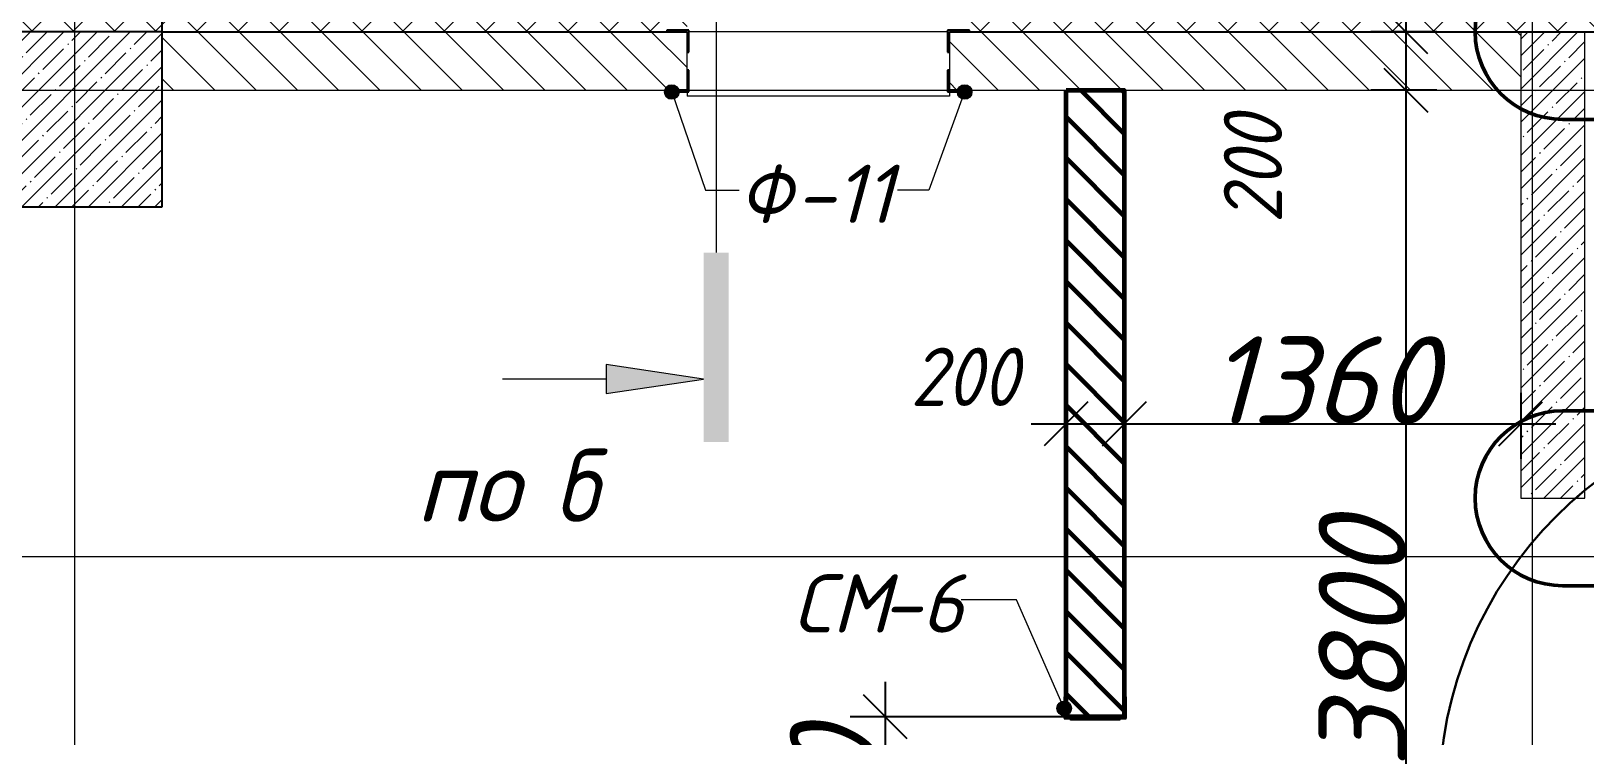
# Model space of a CAD drawing. Header units: millimetres. Extents: x 12986 to 523328, y -9759 to 30092.
# Drawn here: x 428591 to 433921, y 8915 to 11334 of the extents above; entities that cross this region are included whole.
import ezdxf

# ---------------------------------------------------------------- set-up
doc = ezdxf.new("R2010")
doc.units = ezdxf.units.MM
doc.layers.add('0)Допникки кружки', color=7, linetype='Continuous', plot=False)
for name, color, linetype, lineweight in [('5) Блок ячеистый', 160, 'Continuous', 60), ('A-ANNO-DIMS', 7, 'Continuous', 9), ('A-ANNO-NOTE', 7, 'Continuous', 9), ('A-ANNO-NOTE-1', 7, 'Continuous', 9), ('A-DETL-1', 7, 'Continuous', 50), ('A-DETL-GENF', 7, 'Continuous', 9), ('A-GENM', 7, 'Continuous', 9), ('A-GENM-1', 7, 'Continuous', 25), ('A-GENM-IDEN', 7, 'Continuous', 9), ('A-WALL-1', 7, 'Continuous', 25), ('A-WALL-FNSH-2', 7, 'Continuous', 5), ('I-WALL', 7, 'Continuous', 5), ('S-COLS', 7, 'Continuous', 9), ('S-COLS-1', 7, 'Continuous', 5), ('S-COLS-2', 7, 'Continuous', 25), ('Оси-1', 7, 'Continuous', 20)]:
    doc.layers.add(name, color=color, linetype=linetype, lineweight=lineweight)
for name, color, linetype, lineweight, true_color in [('A-DETL-GENF-2', 7, 'Continuous', 5, 0xce0000), ('A-WALL-12', 7, 'Continuous', 5, 0x800000), ('A-WALL-2', 7, 'Continuous', 13, 0x000000), ('A-WALL-3', 7, 'Continuous', 5, 0x000000), ('A-WALL-PATT-2', 7, 'Continuous', 5, 0xce0000)]:
    doc.layers.add(name, color=color, linetype=linetype, lineweight=lineweight, true_color=true_color)
doc.styles.add('ISOCPEUR_I', font='isocpeui.ttf', dxfattribs={"height": 250})
doc.styles.add('ISOCPEUR_I_2', font='isocpeui.ttf', dxfattribs={"height": 300})
doc.styles.add('ISOCPEUR_I_3', font='isocpeui.ttf', dxfattribs={"width": 0.9, "height": 200})
doc.dimstyles.new('ISO-2_0_0_9К_СРЕДНИЙ', dxfattribs={"dimscale": 304.8, "dimtxt": 199.196235, "dimasz": 0.492126, "dimexe": 0.393701, "dimexo": 0, "dimgap": 0, "dimtad": 1, "dimdec": 0, "dimzin": 0, "dimdsep": 46, "dimtxsty": 'ISOCPEUR_I_2', "dimblk1": 'OBLIQUE', "dimblk2": 'OBLIQUE', "dimsah": 1, "dimcen": 0.09, "dimdle": 0.393701, "dimazin": 0, "dimtfac": 1, "dimtdec": 4, "dimtix": 1, "dimtmove": 2, "dimatfit": 3, "dimfxl": 1, "dimtvp": 1, "dimtolj": 1, "dimtzin": 0, "dimarcsym": 2})
doc.dimstyles.new('ISO-2_0_0_9К_СРЕДНИЙ_1', dxfattribs={"dimscale": 304.8, "dimtxt": 199.196235, "dimasz": 0.492126, "dimexe": 0.393701, "dimexo": 0, "dimgap": 0, "dimtad": 1, "dimdec": 0, "dimzin": 0, "dimdsep": 46, "dimtxsty": 'ISOCPEUR_I_3', "dimblk1": 'OBLIQUE', "dimblk2": 'OBLIQUE', "dimsah": 1, "dimcen": 0.09, "dimdle": 0.393701, "dimazin": 0, "dimtfac": 1, "dimtdec": 4, "dimtix": 1, "dimtmove": 2, "dimatfit": 3, "dimfxl": 1, "dimtvp": 1, "dimtolj": 1, "dimtzin": 0, "dimarcsym": 2})
doc.dimstyles.new('ISO-2_0_0_9К_СРЕДНИЙ_2', dxfattribs={"dimscale": 304.8, "dimtxt": 199.196235, "dimasz": 0.492126, "dimexe": 0.393701, "dimexo": 0, "dimgap": 0, "dimtad": 1, "dimdec": 0, "dimzin": 0, "dimdsep": 46, "dimtxsty": 'ISOCPEUR_I_2', "dimblk1": 'OBLIQUE', "dimblk2": 'OBLIQUE', "dimsah": 1, "dimcen": 0.09, "dimdle": 0.393701, "dimazin": 0, "dimtfac": 1, "dimtdec": 4, "dimtix": 1, "dimtmove": 0, "dimatfit": 3, "dimfxl": 1, "dimtvp": 1, "dimtolj": 1, "dimtzin": 0, "dimarcsym": 2})
doc.dimstyles.new('ISO-2_0_0_9К_СРЕДНИЙ_ФОН', dxfattribs={"dimscale": 304.8, "dimtxt": 199.196235, "dimasz": 0.492126, "dimexe": 0.393701, "dimexo": 0, "dimgap": 0.164042, "dimtad": 1, "dimdec": 0, "dimdsep": 46, "dimtxsty": 'ISOCPEUR_I_3', "dimblk1": 'OBLIQUE', "dimblk2": 'OBLIQUE', "dimsah": 1, "dimcen": 0.09, "dimdle": 0.393701, "dimazin": 0, "dimtfac": 1, "dimtdec": 4, "dimtix": 1, "dimtmove": 1, "dimatfit": 3, "dimfxl": 1, "dimtvp": 1, "dimtfill": 1, "dimtolj": 1, "dimtzin": 0, "dimarcsym": 2})
pattern_1 = [(135, (395430.81, -3869.25), (-70.71068, -70.71068), [])]

# ---------------------------------------------------------------- blocks, each defined once
blk = doc.blocks.new('Колонна_Несущая_Прямоугольное сечение - 600х600-V57-АР1_1_Кладочный план 3 этажа')
at = {"layer": 'S-COLS-1'}
h = blk.add_hatch(dxfattribs=at)
h.set_pattern_fill('FP_41', color=256, style=0, pattern_type=2)
h.set_pattern_definition([(45, (-33310, -14900), (-57.02463, 57.02463), []), (45, (-33252.975, -14900), (-57.02463, 57.02463), [100.806, -20.161, 3.353, -16.808])])
h.paths.add_polyline_path([(-300, -300), (300, -300), (300, 300), (-300, 300)], flags=0)
at = {"layer": 'S-COLS-2'}
for p, q in [((300, 300), (-300, 300)), ((-300, 300), (-300, -300)), ((300, -300), (300, 300)), ((-300, -300), (300, -300))]:
    blk.add_line(p, q, dxfattribs=at)
blk = doc.blocks.new('Фахверк_СКБ_Уголок - Ф-11_200х2500 h-28441216-АР1_1_Кладочный план 3 этажа')
at = {"layer": 'A-GENM-1'}
for p, q in [((200, 156), (125, 156)), ((125, 156), (125, 81)), ((131, 81), (131, 150)), ((131, 150), (200, 150)), ((200, 150), (200, 156)), ((125, 81), (131, 81)), ((131, 19), (125, 19)), ((125, 19), (125, -56)), ((131, -50), (131, 19)), ((200, -50), (131, -50)), ((200, -56), (200, -50)), ((125, -56), (200, -56))]:
    blk.add_line(p, q, dxfattribs=at)
blk = doc.blocks.new('Фахверк_СКБ_Уголок_Тип 2 - СМ-6_200х2180 h-30007491-АР1_1_Кладочный план 3 этажа')
at = {"layer": 'A-GENM-1'}
for p, q in [((125, 156), (125, 81)), ((200, 156), (125, 156)), ((131, 81), (131, 150)), ((131, 150), (200, 150)), ((200, 150), (200, 156)), ((125, 81), (131, 81)), ((131, 19), (125, 19)), ((125, 19), (125, -56)), ((131, -50), (131, 19)), ((200, -50), (131, -50)), ((200, -56), (200, -50)), ((125, -56), (200, -56))]:
    blk.add_line(p, q, dxfattribs=at)
blk = doc.blocks.new('Стойка_Влож_Полоса боковая - Полоса-27101091-АР1_1_Кладочный план 3 этажа')
at = {"layer": 'A-GENM'}
for p, q in [((-5, 85), (0, 85)), ((-5, -85), (-5, 85)), ((0, 31), (0, -31)), ((0, -85), (-5, -85))]:
    blk.add_line(p, q, dxfattribs=at)
blk = doc.blocks.new('DET_L_Имитация разреза_ISO2-5 - Влево-31556228-АР1_1_Кладочный план 3 этажа')
at = {"layer": 'A-DETL-GENF-2'}
blk.add_line((143.1, 0), (2556.9, 0), dxfattribs=at)
blk = doc.blocks.new('_Oblique')
at = {"color": 0, "linetype": 'ByBlock', "lineweight": -2}
blk.add_line((-0.5, -0.5), (0.5, 0.5), dxfattribs=at)
blk = doc.blocks.new('*D3569')
at = {"layer": 'A-ANNO-DIMS', "color": 0, "lineweight": -2, "transparency": 16777216}
for p, q in [((433307, 11450.7), (433307, 11010.7)), ((433413, 11330.7), (433187, 11330.7)), ((433413, 11130.7), (433187, 11130.7))]:
    blk.add_line(p, q, dxfattribs=at)
at = {"layer": 'Defpoints', "color": 0, "transparency": 16777216}
for p in [(433413, 11330.7), (433307, 11130.7), (433413, 11130.7)]:
    blk.add_point(p, dxfattribs=at)
at = {"layer": 'A-ANNO-DIMS', "color": 0, "lineweight": -2, "transparency": 16777216, "xscale": 150, "yscale": 150, "zscale": 150}
for p, rotation in [((433307, 11330.7), 90), ((433307, 11130.7), 270)]:
    blk.add_blockref('_Oblique', p, dxfattribs=dict(at, rotation=rotation))
at = {"layer": 'A-ANNO-DIMS', "color": 0, "transparency": 16777216, "insert": (432681.9, 10673.8), "char_height": 200, "width": 455.087, "attachment_point": 1, "rotation": 90, "line_spacing_factor": 1.149209, "style": 'ISOCPEUR_I_3'}
blk.add_mtext('\\A1;200', dxfattribs=at)
blk = doc.blocks.new('*D3570')
at = {"layer": 'A-ANNO-DIMS', "color": 0, "lineweight": -2, "transparency": 16777216}
for p, q in [((433307, 11250.7), (433307, 7210.7)), ((433413, 11130.7), (433187, 11130.7)), ((433413, 7330.7), (433187, 7330.7))]:
    blk.add_line(p, q, dxfattribs=at)
at = {"layer": 'Defpoints', "color": 0, "transparency": 16777216}
for p in [(433413, 11130.7), (433307, 7330.7), (433413, 7330.7)]:
    blk.add_point(p, dxfattribs=at)
at = {"layer": 'A-ANNO-DIMS', "color": 0, "lineweight": -2, "transparency": 16777216, "xscale": 150, "yscale": 150, "zscale": 150}
for p, rotation in [((433307, 11130.7), 90), ((433307, 7330.7), 270)]:
    blk.add_blockref('_Oblique', p, dxfattribs=dict(at, rotation=rotation))
at = {"layer": 'A-ANNO-DIMS', "color": 0, "transparency": 16777216, "insert": (433157, 9230.7), "char_height": 300, "width": 606.782, "attachment_point": 5, "rotation": 90, "style": 'ISOCPEUR_I_2'}
blk.add_mtext('\\A1;3800', dxfattribs=at)
blk = doc.blocks.new('*D3574')
at = {"layer": 'A-ANNO-DIMS', "color": 0, "lineweight": -2, "transparency": 16777216}
for p, q in [((431520.8, 9100.7), (431520.8, 8814.3)), ((432132.8, 8980.7), (431400.8, 8980.7)), ((431520.8, 7410.7), (431520.8, 8046.3)), ((432132.8, 7530.7), (431400.8, 7530.7))]:
    blk.add_line(p, q, dxfattribs=at)
at = {"layer": 'Defpoints', "color": 0, "transparency": 16777216}
for p in [(432132.8, 8980.7), (431520.8, 7530.7), (432132.8, 7530.7)]:
    blk.add_point(p, dxfattribs=at)
at = {"layer": 'A-ANNO-DIMS', "color": 0, "lineweight": -2, "transparency": 16777216, "xscale": 150, "yscale": 150, "zscale": 150}
for p, rotation in [((431520.8, 8980.7), 90), ((431520.8, 7530.7), 270)]:
    blk.add_blockref('_Oblique', p, dxfattribs=dict(at, rotation=rotation))
at = {"layer": 'A-ANNO-DIMS', "color": 0, "transparency": 16777216, "insert": (431192.9, 8140.7), "char_height": 300, "width": 579.201, "attachment_point": 1, "rotation": 90, "line_spacing_factor": 1.149209, "style": 'ISOCPEUR_I_2'}
blk.add_mtext('\\A1;1450', dxfattribs=at)
blk = doc.blocks.new('*D3576')
at = {"layer": 'A-ANNO-DIMS', "color": 0, "lineweight": -2, "transparency": 16777216}
for p, q in [((432140.8, 10092.2), (432140.8, 9866.1)), ((432340.8, 10092.2), (432340.8, 9866.1)), ((432020.8, 9986.1), (432460.8, 9986.1))]:
    blk.add_line(p, q, dxfattribs=at)
at = {"layer": 'Defpoints', "color": 0, "transparency": 16777216}
for p in [(432140.8, 10092.2), (432340.8, 10092.2), (432340.8, 9986.1)]:
    blk.add_point(p, dxfattribs=at)
at = {"layer": 'A-ANNO-DIMS', "color": 0, "lineweight": -2, "transparency": 16777216, "xscale": 150, "yscale": 150, "zscale": 150, "rotation": 180}
blk.add_blockref('_Oblique', (432140.8, 9986.1), dxfattribs=at)
at = {"layer": 'A-ANNO-DIMS', "color": 0, "lineweight": -2, "transparency": 16777216, "xscale": 150, "yscale": 150, "zscale": 150}
blk.add_blockref('_Oblique', (432340.8, 9986.1), dxfattribs=at)
at = {"layer": 'A-ANNO-DIMS', "color": 0, "transparency": 16777216, "insert": (431607.2, 10247.4), "char_height": 200, "width": 455.087, "attachment_point": 1, "line_spacing_factor": 1.149209, "style": 'ISOCPEUR_I_3'}
blk.add_mtext('\\A1;200', dxfattribs=at)
blk = doc.blocks.new('*D3577')
at = {"layer": 'A-ANNO-DIMS', "color": 0, "lineweight": -2, "transparency": 16777216}
for p, q in [((432340.8, 10092.2), (432340.8, 9866.1)), ((433700.8, 10092.2), (433700.8, 9866.1)), ((432220.8, 9986.1), (433820.8, 9986.1))]:
    blk.add_line(p, q, dxfattribs=at)
at = {"layer": 'Defpoints', "color": 0, "transparency": 16777216}
for p in [(432340.8, 10092.2), (433700.8, 10092.2), (433700.8, 9986.1)]:
    blk.add_point(p, dxfattribs=at)
at = {"layer": 'A-ANNO-DIMS', "color": 0, "lineweight": -2, "transparency": 16777216, "xscale": 150, "yscale": 150, "zscale": 150, "rotation": 180}
blk.add_blockref('_Oblique', (432340.8, 9986.1), dxfattribs=at)
at = {"layer": 'A-ANNO-DIMS', "color": 0, "lineweight": -2, "transparency": 16777216, "xscale": 150, "yscale": 150, "zscale": 150}
blk.add_blockref('_Oblique', (433700.8, 9986.1), dxfattribs=at)
at = {"layer": 'A-ANNO-DIMS', "color": 0, "transparency": 16777216, "insert": (433020.8, 10136.1), "char_height": 300, "width": 560.814, "attachment_point": 5, "style": 'ISOCPEUR_I_2'}
blk.add_mtext('\\A1;1360', dxfattribs=at)
blk = doc.blocks.new('*D3829')
at = {"layer": 'A-ANNO-DIMS', "color": 0, "lineweight": -2, "transparency": 16777216}
for p, q in [((429040.8, 11330.7), (429040.8, 12697.8)), ((430840.8, 11630.7), (430840.8, 12697.8)), ((428920.8, 12577.8), (430960.8, 12577.8))]:
    blk.add_line(p, q, dxfattribs=at)
at = {"layer": 'Defpoints', "color": 0, "transparency": 16777216}
for p in [(430840.8, 12577.8), (430840.8, 11630.7), (429040.8, 11330.7)]:
    blk.add_point(p, dxfattribs=at)
at = {"layer": 'A-ANNO-DIMS', "color": 0, "lineweight": -2, "transparency": 16777216, "xscale": 150, "yscale": 150, "zscale": 150, "rotation": 180}
blk.add_blockref('_Oblique', (429040.8, 12577.8), dxfattribs=at)
at = {"layer": 'A-ANNO-DIMS', "color": 0, "lineweight": -2, "transparency": 16777216, "xscale": 150, "yscale": 150, "zscale": 150}
blk.add_blockref('_Oblique', (430840.8, 12577.8), dxfattribs=at)
at = {"layer": 'A-ANNO-DIMS', "color": 0, "transparency": 16777216, "insert": (429940.8, 12727.8), "char_height": 200, "width": 560.814, "attachment_point": 5, "style": 'ISOCPEUR_I_3', "bg_fill": 3, "box_fill_scale": 1.1, "bg_fill_color": 256, "bg_fill_true_color": 13158600, "bg_fill_transparency": 0}
blk.add_mtext('\\A1;1800', dxfattribs=at)

msp = doc.modelspace()

# ---------------------------------------------------------------- hatches: boundary and pattern name
at = {"layer": '5) Блок ячеистый'}
h = msp.add_hatch(dxfattribs=at)
h.set_pattern_fill('FP_1', color=256, style=0, pattern_type=2)
h.set_pattern_definition(pattern_1)
h.paths.add_polyline_path([(432277.33246, 7330.74642), (432340.80853, 7330.74642), (432340.80853, 7530.74642), (432140.80853, 7530.74642), (432140.80853, 7330.74642), (432209.80853, 7330.74642)], flags=0)
h.paths.add_polyline_path([(432277.33246, 8980.74642), (432340.80853, 8980.74642), (432340.80853, 11130.74641), (432140.80853, 11130.74641), (432140.80853, 8980.74642), (432271.80853, 8980.74642)], flags=0)
at = {"layer": 'A-ANNO-NOTE'}
for points in [[(430984.17684, 9923.84013), (430984.17684, 10573.84013), (430897.44025, 10573.84013), (430897.44025, 9923.84013)], [(430563.79884, 10089.68821), (430897.44025, 10139.68821), (430563.79884, 10189.68821)]]:
    msp.add_hatch(color=256, dxfattribs=at).paths.add_polyline_path(points, flags=0)
at = {"layer": 'A-GENM-IDEN'}
h = msp.add_hatch(color=256, dxfattribs=at)
edge = h.paths.add_edge_path(flags=0)
edge.add_arc((430788.47521, 11124.74641), 25, 0, 360)
h = msp.add_hatch(color=256, dxfattribs=at)
edge = h.paths.add_edge_path(flags=0)
edge.add_arc((431793.14188, 11124.74641), 25, 0, 360)
h = msp.add_hatch(color=256, dxfattribs=at)
edge = h.paths.add_edge_path(flags=0)
edge.add_arc((432134.80853, 9009.74642), 25, 0, 360)
at = {"layer": 'A-WALL-12'}
h = msp.add_hatch(dxfattribs=at)
h.set_pattern_fill('FP_1', color=256, style=0, pattern_type=2)
h.set_pattern_definition(pattern_1)
h.paths.add_polyline_path([(432277.33246, 11130.74641), (433700.80853, 11130.74641), (433700.80853, 11330.74641), (431740.80855, 11330.74641), (431740.80855, 11130.74641), (432140.80853, 11130.74641)], flags=0)
h.paths.add_polyline_path([(429040.80853, 11130.74641), (430840.80855, 11130.74641), (430840.80855, 11330.74641), (429040.80853, 11330.74641)], flags=0)
at = {"layer": 'A-WALL-PATT-2'}
h = msp.add_hatch(dxfattribs=at)
h.set_pattern_fill('FP_2', color=256, style=0, pattern_type=2)
h.set_pattern_definition([(45, (395430.81, -3869.25), (-70.71068, 70.71068), []), (135, (395430.81, -3869.25), (-70.71068, -70.71068), [])])
h.paths.add_polyline_path([(434985.03277, 11330.7464), (437590.8085, 11330.7464), (437590.8085, 11430.7464), (431740.80855, 11430.7464), (431741.33029, 11336.74641), (431809.80855, 11336.74641), (431809.80855, 11330.74641), (432277.33246, 11330.7464)], flags=0)
h.paths.add_polyline_path([(430771.80855, 11330.7464), (430771.80855, 11336.74641), (430840.80855, 11336.74641), (430840.80855, 11430.7464), (428440.80853, 11430.7464), (428440.80853, 11330.74649), (429569.63214, 11330.74641)], flags=0)
h.paths.add_polyline_path([(426861.93182, 11330.7464), (427540.80853, 11330.7464), (427540.80853, 11430.7464), (423255.00866, 11430.7464), (423255.00866, 11393.7464), (423261.00866, 11393.7464), (423261.00866, 11330.7464), (426040.80852, 11330.74641)], flags=0)
h.paths.add_polyline_path([(422524.00866, 11330.7464), (423198.00866, 11330.7464), (423198.00866, 11336.7464), (423216.3518, 11336.7464), (423216.3518, 11345.7464), (423192.00866, 11345.7464), (423192.00866, 11430.7464), (422530.00866, 11430.7464), (422530.00866, 11345.7464), (422505.00866, 11345.7464), (422505.66551, 11336.7464), (422524.00866, 11336.7464)], flags=0)
h.paths.add_polyline_path([(422461.00866, 11330.7464), (422461.00866, 11393.7464), (422467.00866, 11393.7464), (422467.00866, 11430.7464), (408310.80854, 11430.7464), (408310.80854, 11336.74641), (408359.80854, 11336.74641), (408359.80854, 11330.7464), (422123.45627, 11330.7464)], flags=0)
h.paths.add_polyline_path([(403621.80854, 11330.7464), (403621.80854, 11336.74641), (403670.80854, 11336.74641), (403670.80854, 11430.7464), (403090.80866, 11430.7464), (403090.80866, 11336.74641), (403159.80866, 11336.74641), (403159.80866, 11330.74641), (403390.80863, 11330.74641)], flags=0)
h.paths.add_polyline_path([(405121.80854, 11330.7464), (405121.80854, 11336.74641), (405170.80854, 11336.74641), (405170.80854, 11430.7464), (404610.80854, 11430.7464), (404610.80854, 11336.74641), (404659.80854, 11336.74641), (404659.80854, 11330.74641)], flags=0)
h.paths.add_polyline_path([(401590.80866, 11330.7464), (402190.8079, 11330.74641), (402190.80866, 11430.7464), (395320.80853, 11430.7464), (395320.80853, 11330.7464), (400090.80854, 11330.74641)], flags=0)
h.paths.add_polyline_path([(423227.66551, 11336.7464), (423255.00866, 11336.7464), (423255.00866, 11345.7464), (423227.00866, 11345.7464), (423227.66551, 11340.7464)], flags=0)
h.paths.add_polyline_path([(422467.00866, 11336.7464), (422494.3518, 11336.7464), (422494.3518, 11345.7464), (422467.00866, 11345.7464), (422467.00866, 11340.7464)], flags=0)
h = msp.add_hatch(dxfattribs=at)
h.set_pattern_fill('FP_4', color=256, style=0, pattern_type=2)
h.set_pattern_definition([(45, (395430.81, -3869.25), (-57.02463, 57.02463), []), (45, (395487.83, -3869.25), (-57.02463, 57.02463), [100.806, -20.161, 3.353, -16.808])])
h.paths.add_polyline_path([(433920.80853, 9730.74642), (433920.80853, 11330.7464), (433700.80853, 11330.7464), (433700.80853, 9730.74642)], flags=0)

# ---------------------------------------------------------------- linework, layer by layer
at = {"layer": '0)Допникки кружки', "color": 1, "lineweight": 30}
msp.add_circle((434790.19416, 8700.13205), 1369.38563, dxfattribs=at)
at = {"layer": '5) Блок ячеистый'}
msp.add_lwpolyline([(432140.80853, 11130.74641), (432340.80853, 11130.74641), (432340.80853, 8980.74642), (432140.80853, 8980.74642)], close=True, dxfattribs=at)
at = {"layer": 'A-ANNO-NOTE-1'}
for p, q in [((430563.79884, 10189.68821), (430563.79884, 10089.68821)), ((430897.44025, 10139.68821), (430563.79884, 10189.68821)), ((430563.79884, 10139.68821), (430207.54884, 10139.68821)), ((430563.79884, 10089.68821), (430897.44025, 10139.68821))]:
    msp.add_line(p, q, dxfattribs=at)
at = {"layer": 'A-DETL-1'}
for p, q in [((434044.37107, 11030.7464), (433844.37107, 11030.7464)), ((434044.37107, 10030.74642), (433844.37107, 10030.74642)), ((434044.37107, 9430.74642), (433844.37107, 9430.74642))]:
    msp.add_line(p, q, dxfattribs=at)
for centre, start, end in [((433844.37107, 11330.7464), 90, 180), ((433844.37107, 11330.7464), 180, 270), ((433844.37107, 9730.74642), 90, 180), ((433844.37107, 9730.74642), 180, 270)]:
    msp.add_arc(centre, 300, start, end, dxfattribs=at)
at = {"layer": 'A-GENM-IDEN'}
for p, q in [((430788.47521, 11124.74641), (430904.33328, 10787.59517)), ((431793.14188, 11124.74641), (431669.7819, 10787.59517)), ((430904.33328, 10787.59517), (431020.19134, 10787.59517)), ((431669.7819, 10787.59517), (431562.42582, 10787.59517)), ((431971.3789, 9382.25087), (431781.08421, 9382.25087)), ((432134.80853, 9009.74642), (431971.3789, 9382.25087))]:
    msp.add_line(p, q, dxfattribs=at)
for centre in [(430788.47521, 11124.74641), (431793.14188, 11124.74641), (432134.80853, 9009.74642)]:
    msp.add_circle(centre, 25, dxfattribs=at)
at = {"layer": 'A-WALL-1'}
for p, q in [((429040.80853, 11330.7464), (430771.80855, 11330.7464)), ((431809.80855, 11330.7464), (437590.8085, 11330.7464))]:
    msp.add_line(p, q, dxfattribs=at)
at = {"layer": 'A-WALL-2'}
for p, q in [((430771.80855, 11330.74641), (429040.80853, 11330.74641)), ((433700.80853, 11330.74641), (431809.80855, 11330.74641)), ((433700.80853, 11330.7464), (433700.80853, 11330.74641)), ((430840.80855, 11199.74641), (430840.80855, 11261.74641)), ((431740.80855, 11261.74641), (431740.80855, 11199.74641)), ((429040.80853, 11130.74641), (430771.80855, 11130.74641)), ((431809.80855, 11130.74641), (432140.80853, 11130.74641)), ((432340.80853, 11130.74641), (433700.80853, 11130.74641))]:
    msp.add_line(p, q, dxfattribs=at)
at = {"layer": 'A-WALL-3'}
for p, q in [((433700.80853, 11330.7464), (433700.80853, 9730.74642)), ((433920.80853, 11330.7464), (433700.80853, 11330.7464)), ((433920.80853, 9730.74642), (433920.80853, 11330.7464)), ((433700.80853, 9730.74642), (433920.80853, 9730.74642))]:
    msp.add_line(p, q, dxfattribs=at)
at = {"layer": 'A-WALL-FNSH-2'}
for p, q in [((432140.80853, 11130.74641), (432140.80853, 9049.74642)), ((432340.80853, 9049.74642), (432340.80853, 11130.74641)), ((432209.80853, 8980.74642), (432271.80853, 8980.74642))]:
    msp.add_line(p, q, dxfattribs=at)
at = {"layer": 'I-WALL'}
for p, q in [((431734.80855, 11330.74641), (430846.80855, 11330.74641)), ((430840.80855, 11124.74641), (430840.80855, 11110.7464)), ((431740.80855, 11110.7464), (430840.80855, 11110.7464)), ((431740.80855, 11124.74641), (431740.80855, 11110.7464))]:
    msp.add_line(p, q, dxfattribs=at)
at = {"layer": 'Оси-1'}
for p, q in [((428740.80852, -8019.25359), (428740.80852, 24767.68957)), ((433740.80852, -8019.25359), (433740.80852, 24767.68957)), ((389220.80855, 11130.74641), (521382.43658, 11130.74641)), ((389220.80855, 9530.74641), (521382.43658, 9530.74641))]:
    msp.add_line(p, q, dxfattribs=at)

# ---------------------------------------------------------------- block references
at = {"layer": 'A-DETL-GENF', "rotation": 270}
msp.add_blockref('DET_L_Имитация разреза_ISO2-5 - Влево-31556228-АР1_1_Кладочный план 3 этажа', (430940.80855, 13130.74648), dxfattribs=at)
at = {"layer": 'A-GENM', "rotation": 89.99999999999993}
msp.add_blockref('Стойка_Влож_Полоса боковая - Полоса-27101091-АР1_1_Кладочный план 3 этажа', (432240.80853, 8974.74642), dxfattribs=at)
at = {"layer": 'A-GENM-1'}
for name, p, rotation in [('Фахверк_СКБ_Уголок - Ф-11_200х2500 h-28441216-АР1_1_Кладочный план 3 этажа', (430971.80855, 11280.74641), 180), ('Фахверк_СКБ_Уголок_Тип 2 - СМ-6_200х2180 h-30007491-АР1_1_Кладочный план 3 этажа', (432290.80853, 8849.74642), 89.99999999999993)]:
    msp.add_blockref(name, p, dxfattribs=dict(at, rotation=rotation))
msp.add_blockref('Фахверк_СКБ_Уголок - Ф-11_200х2500 h-28441216-АР1_1_Кладочный план 3 этажа', (431609.80855, 11180.74641), dxfattribs=at)
at = {"layer": 'S-COLS'}
msp.add_blockref('Колонна_Несущая_Прямоугольное сечение - 600х600-V57-АР1_1_Кладочный план 3 этажа', (428740.80853, 11030.74649), dxfattribs=at)

# ---------------------------------------------------------------- texts
at = {"layer": 'A-ANNO-NOTE-1', "char_height": 250, "attachment_point": 1, "style": 'ISOCPEUR_I'}
for s, insert, width in [('\\fISOCPEUR|b0|i1|c204|p34|;\\W.9;б', (430386.83705, 9899.9867), 202.02525), ('по', (429910.58705, 9899.9867), 404.0505)]:
    msp.add_mtext(s, dxfattribs=dict(at, insert=insert, width=width))
at = {"layer": 'A-GENM-IDEN', "char_height": 200, "attachment_point": 1, "style": 'ISOCPEUR_I_2'}
for s, insert, width in [('\\fISOCPEUR|b0|i1|c204|p34|;\\W.9;Ф', (431020.19134, 10875.20975), 230.886), ('\\fISOCPEUR|b0|i1|c204|p34|;\\W.9;Ф', (431020.19134, 10875.20975), 230.886), ('-11', (431210.69134, 10875.20975), 389.620125), ('-11', (431210.69134, 10875.20975), 389.620125), ('СМ', (431203.63108, 9469.86545), 367.9745625), ('-6', (431507.24046, 9469.86545), 317.46825)]:
    msp.add_mtext(s, dxfattribs=dict(at, insert=insert, width=width))

# ---------------------------------------------------------------- dimensions: what is measured, and where the dimension line sits
at = {"layer": 'A-ANNO-DIMS'}
for base, p1, p2, dimstyle, override, picture, middle in [((433306.97413, 11130.74641), (433413.04015, 11330.7464), (433413.04015, 11130.74641), 'ISO-2_0_0_9К_СРЕДНИЙ_1', {"dimpost": '<>', "dimfxl": 199.99999}, '*D3569', (432815.2336, 10901.31866)), ((431520.8256, 7530.74642), (432132.80853, 8980.74642), (432132.80853, 7530.74642), 'ISO-2_0_0_9К_СРЕДНИЙ', {"dimpost": '<>', "dimfxl": 1450}, '*D3574', (431392.86778, 8430.30461))]:
    dim = msp.add_linear_dim(base=base, p1=p1, p2=p2, angle=90, dimstyle=dimstyle, override=override, dxfattribs=at)
    dim.commit()
    dim.dimension.update_dxf_attribs({"geometry": picture, "text_midpoint": middle, "dimtype": 160, "text_rotation": 90})
dim = msp.add_linear_dim(base=(433306.97413, 7330.74642), p1=(433413.04015, 11130.74641), p2=(433413.04015, 7330.74642), angle=90, dimstyle='ISO-2_0_0_9К_СРЕДНИЙ_2', override={"dimpost": '<>', "dimfxl": 3799.99999}, dxfattribs=at)
dim.commit()
dim.dimension.update_dxf_attribs({"geometry": '*D3570', "text_midpoint": (433156.97413, 9230.74641)})
dim = msp.add_linear_dim(base=(433700.80853, 9986.14341), p1=(432340.80853, 10092.20943), p2=(433700.80853, 10092.20943), dimstyle='ISO-2_0_0_9К_СРЕДНИЙ_2', override={"dimpost": '<>', "dimfxl": 1360}, dxfattribs=at)
dim.commit()
dim.dimension.update_dxf_attribs({"geometry": '*D3577', "text_midpoint": (433020.80853, 10136.14341)})
dim = msp.add_linear_dim(base=(432340.80853, 9986.14341), p1=(432140.80853, 10092.20943), p2=(432340.80853, 10092.20943), dimstyle='ISO-2_0_0_9К_СРЕДНИЙ_1', override={"dimpost": '<>', "dimfxl": 200}, dxfattribs=at)
dim.commit()
dim.dimension.update_dxf_attribs({"geometry": '*D3576', "text_midpoint": (431834.72173, 10114.10123), "dimtype": 160})

# ---------------------------------------------------------------- next in the draw order: dimensions: what is measured, and where the dimension line sits
dim = msp.add_linear_dim(base=(430840.80855, 12577.84891), p1=(429040.80853, 11330.74641), p2=(430840.80855, 11630.7464), dimstyle='ISO-2_0_0_9К_СРЕДНИЙ_ФОН', override={"dimpost": '<>', "dimfxl": 1824.828775}, dxfattribs=at)
dim.commit()
dim.dimension.update_dxf_attribs({"geometry": '*D3829', "text_midpoint": (429940.80854, 12727.84891)})

doc.saveas('drawing.dxf')
